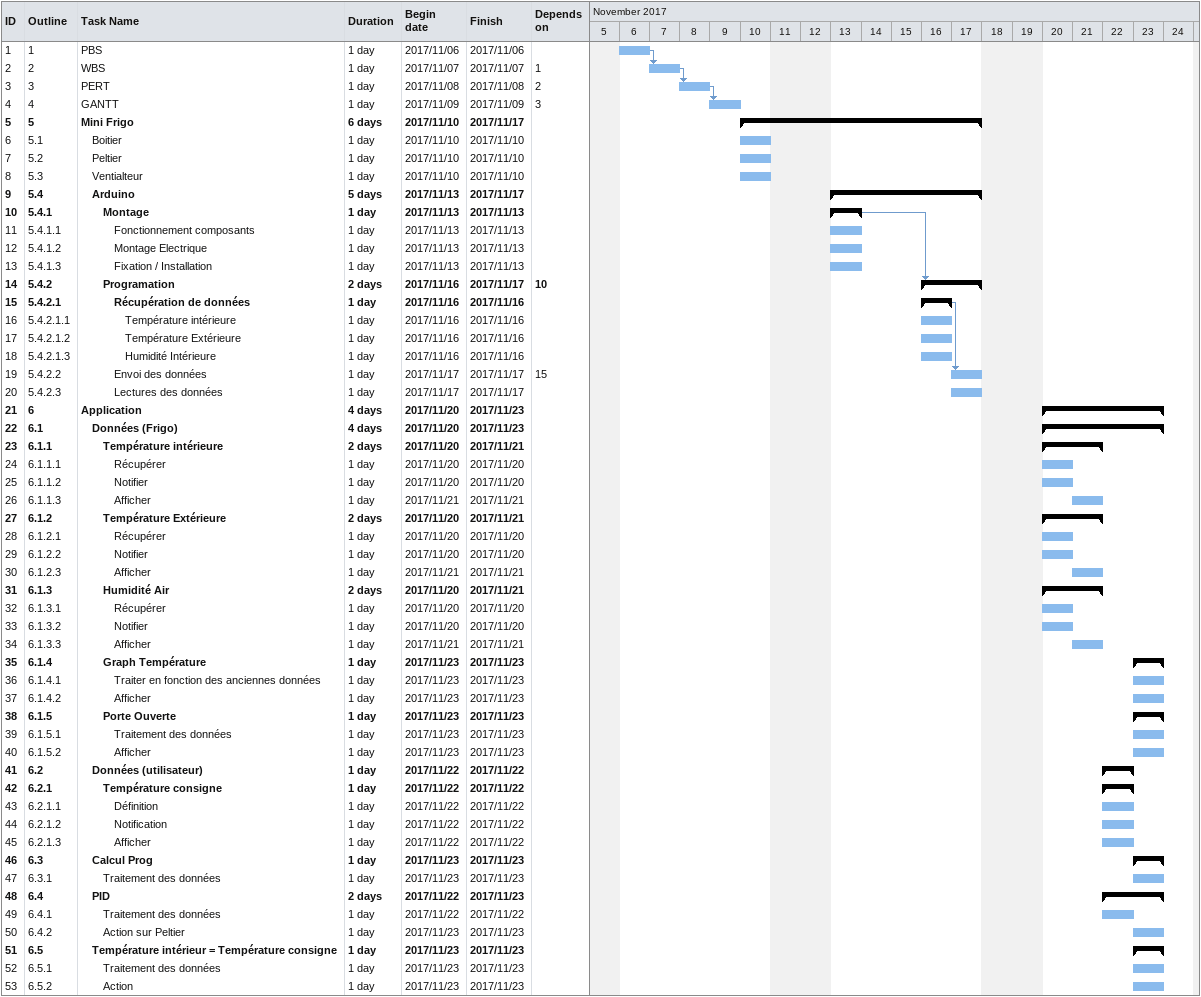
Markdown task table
| ID | WBS | Task | Duration | Start | Finish | Predecessors |
|---|---|---|---|---|---|---|
| 1 | 1 | PBS | 1d | 2017-11-06 | 2017-11-06 |  |
| 2 | 2 | WBS | 1d | 2017-11-07 | 2017-11-07 | 1 |
| 3 | 3 | PERT | 1d | 2017-11-08 | 2017-11-08 | 2 |
| 4 | 4 | GANTT | 1d | 2017-11-09 | 2017-11-09 | 3 |
| 5 | 5 | **Mini Frigo** | 6d | 2017-11-10 | 2017-11-17 |  |
| 6 | 5.1 | Boitier | 1d | 2017-11-10 | 2017-11-10 |  |
| 7 | 5.2 | Peltier | 1d | 2017-11-10 | 2017-11-10 |  |
| 8 | 5.3 | Ventialteur | 1d | 2017-11-10 | 2017-11-10 |  |
| 9 | 5.4 | **Arduino** | 5d | 2017-11-13 | 2017-11-17 |  |
| 10 | 5.4.1 | **Montage** | 1d | 2017-11-13 | 2017-11-13 |  |
| 11 | 5.4.1.1 | Fonctionnement composants | 1d | 2017-11-13 | 2017-11-13 |  |
| 12 | 5.4.1.2 | Montage Electrique | 1d | 2017-11-13 | 2017-11-13 |  |
| 13 | 5.4.1.3 | Fixation / Installation | 1d | 2017-11-13 | 2017-11-13 |  |
| 14 | 5.4.2 | **Programation** | 2d | 2017-11-16 | 2017-11-17 | 10 |
| 15 | 5.4.2.1 | **Récupération de données** | 1d | 2017-11-16 | 2017-11-16 |  |
| 16 | 5.4.2.1.1 | Température intérieure | 1d | 2017-11-16 | 2017-11-16 |  |
| 17 | 5.4.2.1.2 | Température Extérieure | 1d | 2017-11-16 | 2017-11-16 |  |
| 18 | 5.4.2.1.3 | Humidité Intérieure | 1d | 2017-11-16 | 2017-11-16 |  |
| 19 | 5.4.2.2 | Envoi des données | 1d | 2017-11-17 | 2017-11-17 | 15 |
| 20 | 5.4.2.3 | Lectures des données | 1d | 2017-11-17 | 2017-11-17 |  |
| 21 | 6 | **Application** | 4d | 2017-11-20 | 2017-11-23 |  |
| 22 | 6.1 | **Données (Frigo)** | 4d | 2017-11-20 | 2017-11-23 |  |
| 23 | 6.1.1 | **Température intérieure** | 2d | 2017-11-20 | 2017-11-21 |  |
| 24 | 6.1.1.1 | Récupérer | 1d | 2017-11-20 | 2017-11-20 |  |
| 25 | 6.1.1.2 | Notifier | 1d | 2017-11-20 | 2017-11-20 |  |
| 26 | 6.1.1.3 | Afficher | 1d | 2017-11-21 | 2017-11-21 |  |
| 27 | 6.1.2 | **Température Extérieure** | 2d | 2017-11-20 | 2017-11-21 |  |
| 28 | 6.1.2.1 | Récupérer | 1d | 2017-11-20 | 2017-11-20 |  |
| 29 | 6.1.2.2 | Notifier | 1d | 2017-11-20 | 2017-11-20 |  |
| 30 | 6.1.2.3 | Afficher | 1d | 2017-11-21 | 2017-11-21 |  |
| 31 | 6.1.3 | **Humidité Air** | 2d | 2017-11-20 | 2017-11-21 |  |
| 32 | 6.1.3.1 | Récupérer | 1d | 2017-11-20 | 2017-11-20 |  |
| 33 | 6.1.3.2 | Notifier | 1d | 2017-11-20 | 2017-11-20 |  |
| 34 | 6.1.3.3 | Afficher | 1d | 2017-11-21 | 2017-11-21 |  |
| 35 | 6.1.4 | **Graph Température** | 1d | 2017-11-23 | 2017-11-23 |  |
| 36 | 6.1.4.1 | Traiter en fonction des anciennes données | 1d | 2017-11-23 | 2017-11-23 |  |
| 37 | 6.1.4.2 | Afficher | 1d | 2017-11-23 | 2017-11-23 |  |
| 38 | 6.1.5 | **Porte Ouverte** | 1d | 2017-11-23 | 2017-11-23 |  |
| 39 | 6.1.5.1 | Traitement des données | 1d | 2017-11-23 | 2017-11-23 |  |
| 40 | 6.1.5.2 | Afficher | 1d | 2017-11-23 | 2017-11-23 |  |
| 41 | 6.2 | **Données (utilisateur)** | 1d | 2017-11-22 | 2017-11-22 |  |
| 42 | 6.2.1 | **Température consigne** | 1d | 2017-11-22 | 2017-11-22 |  |
| 43 | 6.2.1.1 | Définition | 1d | 2017-11-22 | 2017-11-22 |  |
| 44 | 6.2.1.2 | Notification | 1d | 2017-11-22 | 2017-11-22 |  |
| 45 | 6.2.1.3 | Afficher | 1d | 2017-11-22 | 2017-11-22 |  |
| 46 | 6.3 | **Calcul Prog** | 1d | 2017-11-23 | 2017-11-23 |  |
| 47 | 6.3.1 | Traitement des données | 1d | 2017-11-23 | 2017-11-23 |  |
| 48 | 6.4 | **PID** | 2d | 2017-11-22 | 2017-11-23 |  |
| 49 | 6.4.1 | Traitement des données | 1d | 2017-11-22 | 2017-11-22 |  |
| 50 | 6.4.2 | Action sur Peltier | 1d | 2017-11-23 | 2017-11-23 |  |
| 51 | 6.5 | **Température intérieur = Température consigne** | 1d | 2017-11-23 | 2017-11-23 |  |
| 52 | 6.5.1 | Traitement des données | 1d | 2017-11-23 | 2017-11-23 |  |
| 53 | 6.5.2 | Action | 1d | 2017-11-23 | 2017-11-23 |  |
